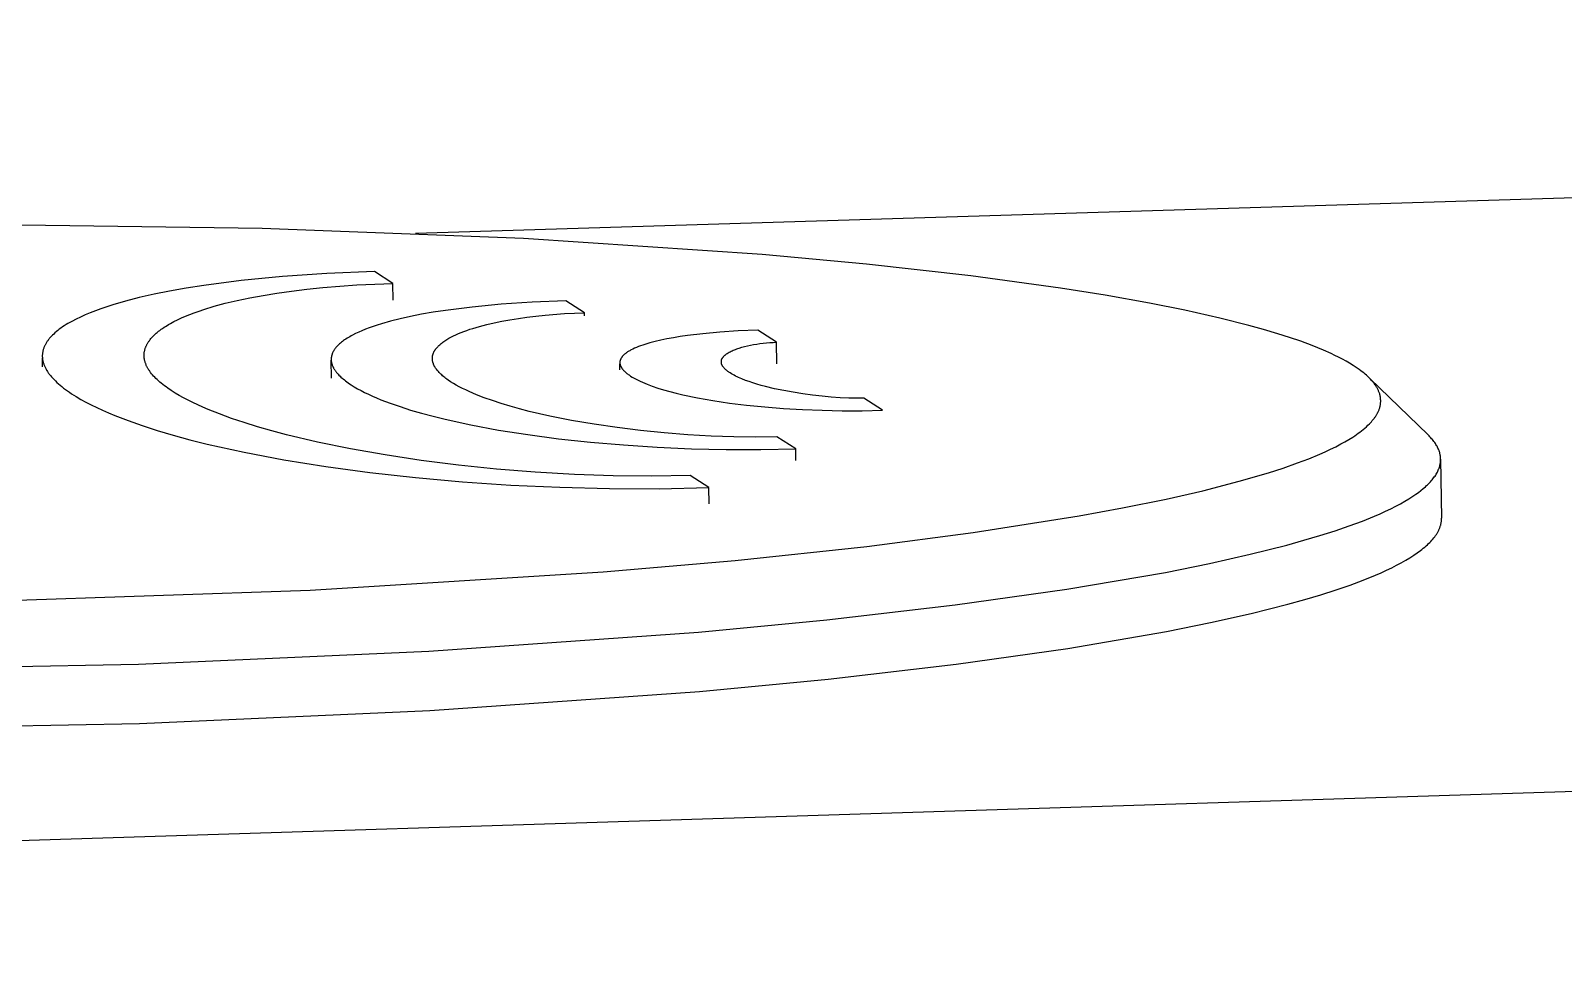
# Model space of a CAD drawing. Header units: millimetres. Extents: x 430 to 4403, y -1522 to 1254.
# Drawn here: x 1114.11 to 1128.65, y -206.07 to -197.34 of the extents above; entities that cross this region are included whole.
import ezdxf

# ---------------------------------------------------------------- set-up
doc = ezdxf.new("R2010")
doc.units = ezdxf.units.MM
doc.header["$MEASUREMENT"] = 0
doc.layers.add('Utwórz2D linie widoczne', color=7, linetype='Continuous', true_color=0x000000)

msp = doc.modelspace()

# ---------------------------------------------------------------- linework, layer by layer
at = {"layer": 'Utwórz2D linie widoczne'}
for p, q in [((1179.85, -197.337), (1117.762, -199.261)), ((1116.309, -199.213), (1113.634, -199.175)), ((1118.786, -199.308), (1116.309, -199.213)), ((1121.05, -199.459), (1118.786, -199.308)), ((1122.04, -199.55), (1121.05, -199.459)), ((1123.027, -199.661), (1122.04, -199.55)), ((1116.5, -199.667), (1116.11, -199.705)), ((1116.921, -199.638), (1116.5, -199.667)), ((1117.372, -199.619), (1116.921, -199.638)), ((1117.548, -199.733), (1117.372, -199.619)), ((1123.877, -199.777), (1123.027, -199.661)), ((1115.282, -199.836), (1115.142, -199.868)), ((1115.43, -199.806), (1115.282, -199.836)), ((1115.587, -199.778), (1115.43, -199.806)), ((1115.753, -199.752), (1115.587, -199.778)), ((1116.11, -199.705), (1115.753, -199.752)), ((1116.19, -199.87), (1116.316, -199.847)), ((1116.316, -199.847), (1116.448, -199.825)), ((1116.448, -199.825), (1116.587, -199.806)), ((1116.587, -199.806), (1116.732, -199.788)), ((1116.732, -199.788), (1116.884, -199.773)), ((1116.884, -199.773), (1117.204, -199.748)), ((1117.204, -199.748), (1117.548, -199.733)), ((1117.551, -199.893), (1117.548, -199.733)), ((1124.301, -199.844), (1123.877, -199.777)), ((1124.723, -199.92), (1124.301, -199.844)), ((1114.727, -199.992), (1114.677, -200.012)), ((1114.779, -199.973), (1114.727, -199.992)), ((1114.834, -199.955), (1114.779, -199.973)), ((1114.891, -199.937), (1114.834, -199.955)), ((1115.012, -199.901), (1114.891, -199.937)), ((1115.142, -199.868), (1115.012, -199.901)), ((1115.709, -199.995), (1115.755, -199.98)), ((1115.755, -199.98), (1115.853, -199.95)), ((1115.853, -199.95), (1115.958, -199.921)), ((1115.958, -199.921), (1116.071, -199.895)), ((1116.071, -199.895), (1116.19, -199.87)), ((1118.047, -199.989), (1117.93, -200.007)), ((1118.299, -199.957), (1118.047, -199.989)), ((1118.573, -199.93), (1118.299, -199.957)), ((1118.869, -199.91), (1118.573, -199.93)), ((1119.187, -199.897), (1118.869, -199.91)), ((1119.363, -200.011), (1119.187, -199.897)), ((1125.056, -199.986), (1124.723, -199.92)), ((1125.388, -200.061), (1125.056, -199.986)), ((1114.431, -200.135), (1114.415, -200.146)), ((1114.448, -200.124), (1114.431, -200.135)), ((1114.466, -200.114), (1114.448, -200.124)), ((1114.484, -200.103), (1114.466, -200.114)), ((1114.503, -200.093), (1114.484, -200.103)), ((1114.543, -200.072), (1114.503, -200.093)), ((1114.585, -200.052), (1114.543, -200.072)), ((1114.63, -200.031), (1114.585, -200.052)), ((1114.677, -200.012), (1114.63, -200.031)), ((1115.391, -200.14), (1115.406, -200.131)), ((1115.406, -200.131), (1115.421, -200.122)), ((1115.421, -200.122), (1115.437, -200.113)), ((1115.437, -200.113), (1115.47, -200.095)), ((1115.47, -200.095), (1115.505, -200.078)), ((1115.505, -200.078), (1115.542, -200.06)), ((1115.542, -200.06), (1115.581, -200.043)), ((1115.581, -200.043), (1115.621, -200.027)), ((1115.621, -200.027), (1115.664, -200.011)), ((1115.664, -200.011), (1115.709, -199.995)), ((1117.399, -200.129), (1117.36, -200.142)), ((1117.439, -200.116), (1117.399, -200.129)), ((1117.524, -200.092), (1117.439, -200.116)), ((1117.616, -200.069), (1117.524, -200.092)), ((1117.715, -200.047), (1117.616, -200.069)), ((1117.82, -200.026), (1117.715, -200.047)), ((1117.93, -200.007), (1117.82, -200.026)), ((1118.37, -200.14), (1118.437, -200.123)), ((1118.437, -200.123), (1118.507, -200.107)), ((1118.507, -200.107), (1118.58, -200.092)), ((1118.58, -200.092), (1118.657, -200.078)), ((1118.657, -200.078), (1118.737, -200.065)), ((1118.737, -200.065), (1118.819, -200.053)), ((1118.819, -200.053), (1118.904, -200.043)), ((1118.904, -200.043), (1118.992, -200.034)), ((1118.992, -200.034), (1119.174, -200.019)), ((1119.174, -200.019), (1119.363, -200.011)), ((1119.364, -200.041), (1119.363, -200.011)), ((1125.665, -200.131), (1125.388, -200.061)), ((1125.803, -200.169), (1125.665, -200.131)), ((1114.27, -200.282), (1114.266, -200.288)), ((1114.274, -200.276), (1114.27, -200.282)), ((1114.279, -200.27), (1114.274, -200.276)), ((1114.283, -200.264), (1114.279, -200.27)), ((1114.288, -200.258), (1114.283, -200.264)), ((1114.292, -200.253), (1114.288, -200.258)), ((1114.297, -200.247), (1114.292, -200.253)), ((1114.302, -200.241), (1114.297, -200.247)), ((1114.308, -200.235), (1114.302, -200.241)), ((1114.319, -200.224), (1114.308, -200.235)), ((1114.331, -200.213), (1114.319, -200.224)), ((1114.343, -200.201), (1114.331, -200.213)), ((1114.356, -200.19), (1114.343, -200.201)), ((1114.37, -200.179), (1114.356, -200.19)), ((1114.384, -200.168), (1114.37, -200.179)), ((1114.399, -200.157), (1114.384, -200.168)), ((1114.415, -200.146), (1114.399, -200.157)), ((1115.23, -200.286), (1115.234, -200.281)), ((1115.234, -200.281), (1115.238, -200.276)), ((1115.238, -200.276), (1115.241, -200.271)), ((1115.241, -200.271), (1115.245, -200.265)), ((1115.245, -200.265), (1115.253, -200.255)), ((1115.253, -200.255), (1115.262, -200.246)), ((1115.262, -200.246), (1115.271, -200.236)), ((1115.271, -200.236), (1115.281, -200.226)), ((1115.281, -200.226), (1115.291, -200.216)), ((1115.291, -200.216), (1115.302, -200.206)), ((1115.302, -200.206), (1115.313, -200.197)), ((1115.313, -200.197), (1115.325, -200.187)), ((1115.325, -200.187), (1115.337, -200.178)), ((1115.337, -200.178), (1115.35, -200.168)), ((1115.35, -200.168), (1115.363, -200.159)), ((1115.363, -200.159), (1115.377, -200.149)), ((1115.377, -200.149), (1115.391, -200.14)), ((1117.069, -200.283), (1117.059, -200.291)), ((1117.08, -200.275), (1117.069, -200.283)), ((1117.09, -200.268), (1117.08, -200.275)), ((1117.101, -200.26), (1117.09, -200.268)), ((1117.113, -200.253), (1117.101, -200.26)), ((1117.125, -200.245), (1117.113, -200.253)), ((1117.138, -200.238), (1117.125, -200.245)), ((1117.151, -200.231), (1117.138, -200.238)), ((1117.164, -200.224), (1117.151, -200.231)), ((1117.193, -200.209), (1117.164, -200.224)), ((1117.223, -200.195), (1117.193, -200.209)), ((1117.254, -200.182), (1117.223, -200.195)), ((1117.288, -200.168), (1117.254, -200.182)), ((1117.323, -200.155), (1117.288, -200.168)), ((1117.36, -200.142), (1117.323, -200.155)), ((1118.022, -200.289), (1118.03, -200.283)), ((1118.03, -200.283), (1118.039, -200.277)), ((1118.039, -200.277), (1118.048, -200.271)), ((1118.048, -200.271), (1118.058, -200.265)), ((1118.058, -200.265), (1118.067, -200.259)), ((1118.067, -200.259), (1118.077, -200.253)), ((1118.077, -200.253), (1118.098, -200.242)), ((1118.098, -200.242), (1118.121, -200.231)), ((1118.121, -200.231), (1118.144, -200.22)), ((1118.144, -200.22), (1118.169, -200.209)), ((1118.169, -200.209), (1118.194, -200.198)), ((1118.194, -200.198), (1118.221, -200.188)), ((1118.221, -200.188), (1118.249, -200.178)), ((1118.249, -200.178), (1118.278, -200.168)), ((1118.278, -200.168), (1118.307, -200.159)), ((1118.307, -200.159), (1118.37, -200.14)), ((1120.034, -200.284), (1119.984, -200.297)), ((1120.088, -200.271), (1120.034, -200.284)), ((1120.146, -200.259), (1120.088, -200.271)), ((1120.207, -200.248), (1120.146, -200.259)), ((1120.272, -200.237), (1120.207, -200.248)), ((1120.341, -200.227), (1120.272, -200.237)), ((1120.488, -200.21), (1120.341, -200.227)), ((1120.648, -200.195), (1120.488, -200.21)), ((1120.822, -200.184), (1120.648, -200.195)), ((1121.007, -200.177), (1120.822, -200.184)), ((1121.185, -200.291), (1121.007, -200.177)), ((1125.939, -200.21), (1125.803, -200.169)), ((1126.049, -200.245), (1125.939, -200.21)), ((1126.157, -200.282), (1126.049, -200.245)), ((1126.265, -200.323), (1126.157, -200.282)), ((1114.224, -200.408), (1114.223, -200.414)), ((1114.223, -200.414), (1114.223, -200.421)), ((1114.223, -200.421), (1114.223, -200.427)), ((1114.223, -200.427), (1114.224, -200.433)), ((1114.225, -200.396), (1114.224, -200.402)), ((1114.224, -200.402), (1114.224, -200.408)), ((1114.226, -200.39), (1114.225, -200.396)), ((1114.227, -200.384), (1114.226, -200.39)), ((1114.228, -200.378), (1114.227, -200.384)), ((1114.229, -200.371), (1114.228, -200.378)), ((1114.231, -200.365), (1114.229, -200.371)), ((1114.232, -200.359), (1114.231, -200.365)), ((1114.234, -200.353), (1114.232, -200.359)), ((1114.236, -200.347), (1114.234, -200.353)), ((1114.238, -200.341), (1114.236, -200.347)), ((1114.241, -200.335), (1114.238, -200.341)), ((1114.243, -200.329), (1114.241, -200.335)), ((1114.246, -200.323), (1114.243, -200.329)), ((1114.249, -200.317), (1114.246, -200.323)), ((1114.252, -200.311), (1114.249, -200.317)), ((1114.255, -200.305), (1114.252, -200.311)), ((1114.259, -200.299), (1114.255, -200.305)), ((1114.262, -200.293), (1114.259, -200.299)), ((1114.266, -200.288), (1114.262, -200.293)), ((1115.188, -200.406), (1115.189, -200.401)), ((1115.188, -200.411), (1115.188, -200.406)), ((1115.188, -200.417), (1115.188, -200.411)), ((1115.188, -200.422), (1115.188, -200.417)), ((1115.189, -200.428), (1115.188, -200.422)), ((1115.189, -200.395), (1115.19, -200.39)), ((1115.189, -200.401), (1115.189, -200.395)), ((1115.189, -200.433), (1115.189, -200.428)), ((1115.19, -200.385), (1115.191, -200.379)), ((1115.19, -200.39), (1115.19, -200.385)), ((1115.191, -200.379), (1115.192, -200.374)), ((1115.192, -200.374), (1115.194, -200.369)), ((1115.194, -200.369), (1115.195, -200.363)), ((1115.195, -200.363), (1115.196, -200.358)), ((1115.196, -200.358), (1115.198, -200.353)), ((1115.198, -200.353), (1115.199, -200.348)), ((1115.199, -200.348), (1115.201, -200.342)), ((1115.201, -200.342), (1115.203, -200.337)), ((1115.203, -200.337), (1115.205, -200.332)), ((1115.205, -200.332), (1115.208, -200.327)), ((1115.208, -200.327), (1115.21, -200.322)), ((1115.21, -200.322), (1115.213, -200.316)), ((1115.213, -200.316), (1115.215, -200.311)), ((1115.215, -200.311), (1115.218, -200.306)), ((1115.218, -200.306), (1115.221, -200.301)), ((1115.221, -200.301), (1115.224, -200.296)), ((1115.224, -200.296), (1115.227, -200.291)), ((1115.227, -200.291), (1115.23, -200.286)), ((1116.965, -200.428), (1116.964, -200.432)), ((1116.966, -200.419), (1116.965, -200.424)), ((1116.965, -200.424), (1116.965, -200.428)), ((1116.967, -200.415), (1116.966, -200.419)), ((1116.968, -200.411), (1116.967, -200.415)), ((1116.97, -200.407), (1116.968, -200.411)), ((1116.971, -200.403), (1116.97, -200.407)), ((1116.973, -200.398), (1116.971, -200.403)), ((1116.974, -200.394), (1116.973, -200.398)), ((1116.976, -200.39), (1116.974, -200.394)), ((1116.978, -200.386), (1116.976, -200.39)), ((1116.98, -200.382), (1116.978, -200.386)), ((1116.982, -200.378), (1116.98, -200.382)), ((1116.984, -200.374), (1116.982, -200.378)), ((1116.987, -200.37), (1116.984, -200.374)), ((1116.989, -200.366), (1116.987, -200.37)), ((1116.992, -200.362), (1116.989, -200.366)), ((1116.995, -200.358), (1116.992, -200.362)), ((1116.998, -200.354), (1116.995, -200.358)), ((1117.001, -200.35), (1116.998, -200.354)), ((1117.004, -200.346), (1117.001, -200.35)), ((1117.007, -200.342), (1117.004, -200.346)), ((1117.01, -200.338), (1117.007, -200.342)), ((1117.014, -200.334), (1117.01, -200.338)), ((1117.017, -200.33), (1117.014, -200.334)), ((1117.025, -200.322), (1117.017, -200.33)), ((1117.033, -200.314), (1117.025, -200.322)), ((1117.041, -200.306), (1117.033, -200.314)), ((1117.05, -200.298), (1117.041, -200.306)), ((1117.059, -200.291), (1117.05, -200.298)), ((1117.922, -200.431), (1117.923, -200.428)), ((1117.923, -200.424), (1117.924, -200.421)), ((1117.923, -200.428), (1117.923, -200.424)), ((1117.924, -200.417), (1117.925, -200.414)), ((1117.924, -200.421), (1117.924, -200.417)), ((1117.925, -200.414), (1117.926, -200.41)), ((1117.926, -200.41), (1117.927, -200.407)), ((1117.927, -200.407), (1117.928, -200.403)), ((1117.928, -200.403), (1117.929, -200.4)), ((1117.929, -200.4), (1117.93, -200.397)), ((1117.93, -200.397), (1117.932, -200.393)), ((1117.932, -200.393), (1117.933, -200.39)), ((1117.933, -200.39), (1117.935, -200.386)), ((1117.935, -200.386), (1117.936, -200.383)), ((1117.936, -200.383), (1117.938, -200.379)), ((1117.938, -200.379), (1117.94, -200.376)), ((1117.94, -200.376), (1117.942, -200.373)), ((1117.942, -200.373), (1117.944, -200.369)), ((1117.944, -200.369), (1117.946, -200.366)), ((1117.946, -200.366), (1117.948, -200.363)), ((1117.948, -200.363), (1117.95, -200.359)), ((1117.95, -200.359), (1117.953, -200.356)), ((1117.953, -200.356), (1117.955, -200.353)), ((1117.955, -200.353), (1117.958, -200.349)), ((1117.958, -200.349), (1117.96, -200.346)), ((1117.96, -200.346), (1117.966, -200.34)), ((1117.966, -200.34), (1117.972, -200.333)), ((1117.972, -200.333), (1117.978, -200.327)), ((1117.978, -200.327), (1117.984, -200.32)), ((1117.984, -200.32), (1117.991, -200.314)), ((1117.991, -200.314), (1117.998, -200.308)), ((1117.998, -200.308), (1118.006, -200.301)), ((1118.006, -200.301), (1118.014, -200.295)), ((1118.014, -200.295), (1118.022, -200.289)), ((1119.72, -200.43), (1119.718, -200.432)), ((1119.722, -200.428), (1119.72, -200.43)), ((1119.723, -200.426), (1119.722, -200.428)), ((1119.725, -200.423), (1119.723, -200.426)), ((1119.727, -200.421), (1119.725, -200.423)), ((1119.729, -200.419), (1119.727, -200.421)), ((1119.731, -200.417), (1119.729, -200.419)), ((1119.735, -200.413), (1119.731, -200.417)), ((1119.74, -200.408), (1119.735, -200.413)), ((1119.745, -200.404), (1119.74, -200.408)), ((1119.75, -200.4), (1119.745, -200.404)), ((1119.755, -200.396), (1119.75, -200.4)), ((1119.761, -200.391), (1119.755, -200.396)), ((1119.766, -200.387), (1119.761, -200.391)), ((1119.773, -200.383), (1119.766, -200.387)), ((1119.779, -200.379), (1119.773, -200.383)), ((1119.786, -200.375), (1119.779, -200.379)), ((1119.793, -200.371), (1119.786, -200.375)), ((1119.8, -200.367), (1119.793, -200.371)), ((1119.807, -200.363), (1119.8, -200.367)), ((1119.823, -200.355), (1119.807, -200.363)), ((1119.84, -200.347), (1119.823, -200.355)), ((1119.857, -200.34), (1119.84, -200.347)), ((1119.876, -200.332), (1119.857, -200.34)), ((1119.896, -200.325), (1119.876, -200.332)), ((1119.916, -200.318), (1119.896, -200.325)), ((1119.938, -200.311), (1119.916, -200.318)), ((1119.984, -200.297), (1119.938, -200.311)), ((1120.679, -200.431), (1120.681, -200.428)), ((1120.681, -200.428), (1120.684, -200.426)), ((1120.684, -200.426), (1120.686, -200.423)), ((1120.686, -200.423), (1120.689, -200.42)), ((1120.689, -200.42), (1120.692, -200.417)), ((1120.692, -200.417), (1120.695, -200.414)), ((1120.695, -200.414), (1120.698, -200.412)), ((1120.698, -200.412), (1120.701, -200.409)), ((1120.701, -200.409), (1120.705, -200.406)), ((1120.705, -200.406), (1120.708, -200.404)), ((1120.708, -200.404), (1120.712, -200.401)), ((1120.712, -200.401), (1120.716, -200.398)), ((1120.716, -200.398), (1120.72, -200.396)), ((1120.72, -200.396), (1120.724, -200.393)), ((1120.724, -200.393), (1120.728, -200.391)), ((1120.728, -200.391), (1120.736, -200.386)), ((1120.736, -200.386), (1120.745, -200.381)), ((1120.745, -200.381), (1120.755, -200.376)), ((1120.755, -200.376), (1120.765, -200.371)), ((1120.765, -200.371), (1120.775, -200.367)), ((1120.775, -200.367), (1120.786, -200.362)), ((1120.786, -200.362), (1120.797, -200.358)), ((1120.797, -200.358), (1120.808, -200.354)), ((1120.808, -200.354), (1120.82, -200.35)), ((1120.82, -200.35), (1120.832, -200.346)), ((1120.832, -200.346), (1120.857, -200.338)), ((1120.857, -200.338), (1120.883, -200.331)), ((1120.883, -200.331), (1120.91, -200.324)), ((1120.91, -200.324), (1120.939, -200.318)), ((1120.939, -200.318), (1120.968, -200.313)), ((1120.968, -200.313), (1120.998, -200.308)), ((1120.998, -200.308), (1121.028, -200.304)), ((1121.028, -200.304), (1121.059, -200.3)), ((1121.059, -200.3), (1121.09, -200.297)), ((1121.09, -200.297), (1121.122, -200.294)), ((1121.122, -200.294), (1121.154, -200.292)), ((1121.154, -200.292), (1121.185, -200.291)), ((1121.189, -200.496), (1121.185, -200.291)), ((1126.371, -200.366), (1126.265, -200.323)), ((1126.444, -200.398), (1126.371, -200.366)), ((1126.48, -200.415), (1126.444, -200.398)), ((1126.515, -200.433), (1126.48, -200.415)), ((1114.224, -200.433), (1114.224, -200.439)), ((1114.225, -200.523), (1114.224, -200.439)), ((1114.224, -200.439), (1114.225, -200.446)), ((1114.225, -200.446), (1114.225, -200.452)), ((1114.225, -200.452), (1114.226, -200.458)), ((1114.226, -200.458), (1114.228, -200.464)), ((1114.228, -200.464), (1114.229, -200.471)), ((1114.229, -200.471), (1114.23, -200.477)), ((1114.23, -200.477), (1114.232, -200.483)), ((1114.232, -200.483), (1114.234, -200.49)), ((1114.234, -200.49), (1114.236, -200.496)), ((1114.236, -200.496), (1114.238, -200.502)), ((1114.238, -200.502), (1114.241, -200.509)), ((1114.241, -200.509), (1114.243, -200.515)), ((1114.243, -200.515), (1114.246, -200.522)), ((1114.246, -200.522), (1114.249, -200.528)), ((1114.249, -200.528), (1114.252, -200.534)), ((1114.252, -200.534), (1114.255, -200.541)), ((1114.255, -200.541), (1114.259, -200.547)), ((1114.259, -200.547), (1114.263, -200.554)), ((1114.263, -200.554), (1114.267, -200.56)), ((1114.267, -200.56), (1114.271, -200.567)), ((1114.271, -200.567), (1114.275, -200.573)), ((1114.275, -200.573), (1114.279, -200.58)), ((1115.189, -200.439), (1115.189, -200.433)), ((1115.19, -200.444), (1115.189, -200.439)), ((1115.191, -200.449), (1115.19, -200.444)), ((1115.192, -200.455), (1115.191, -200.449)), ((1115.193, -200.46), (1115.192, -200.455)), ((1115.194, -200.466), (1115.193, -200.46)), ((1115.196, -200.471), (1115.194, -200.466)), ((1115.197, -200.477), (1115.196, -200.471)), ((1115.199, -200.482), (1115.197, -200.477)), ((1115.201, -200.488), (1115.199, -200.482)), ((1115.203, -200.493), (1115.201, -200.488)), ((1115.205, -200.499), (1115.203, -200.493)), ((1115.207, -200.504), (1115.205, -200.499)), ((1115.209, -200.51), (1115.207, -200.504)), ((1115.212, -200.516), (1115.209, -200.51)), ((1115.215, -200.521), (1115.212, -200.516)), ((1115.218, -200.527), (1115.215, -200.521)), ((1115.221, -200.532), (1115.218, -200.527)), ((1115.224, -200.538), (1115.221, -200.532)), ((1115.227, -200.543), (1115.224, -200.538)), ((1115.23, -200.549), (1115.227, -200.543)), ((1115.234, -200.555), (1115.23, -200.549)), ((1115.238, -200.56), (1115.234, -200.555)), ((1115.242, -200.566), (1115.238, -200.56)), ((1115.25, -200.577), (1115.242, -200.566)), ((1116.963, -200.445), (1116.962, -200.449)), ((1116.962, -200.449), (1116.962, -200.453)), ((1116.962, -200.453), (1116.962, -200.457)), ((1116.962, -200.457), (1116.963, -200.462)), ((1116.965, -200.632), (1116.962, -200.462)), ((1116.964, -200.432), (1116.963, -200.436)), ((1116.963, -200.436), (1116.963, -200.44)), ((1116.963, -200.44), (1116.963, -200.445)), ((1116.963, -200.462), (1116.963, -200.466)), ((1116.963, -200.466), (1116.963, -200.47)), ((1116.963, -200.47), (1116.964, -200.475)), ((1116.964, -200.475), (1116.965, -200.479)), ((1116.965, -200.479), (1116.965, -200.483)), ((1116.965, -200.483), (1116.966, -200.488)), ((1116.966, -200.488), (1116.967, -200.492)), ((1116.967, -200.492), (1116.969, -200.496)), ((1116.969, -200.496), (1116.97, -200.501)), ((1116.97, -200.501), (1116.972, -200.505)), ((1116.972, -200.505), (1116.973, -200.509)), ((1116.973, -200.509), (1116.975, -200.514)), ((1116.975, -200.514), (1116.977, -200.518)), ((1116.977, -200.518), (1116.979, -200.523)), ((1116.979, -200.523), (1116.981, -200.527)), ((1116.981, -200.527), (1116.983, -200.531)), ((1116.983, -200.531), (1116.985, -200.536)), ((1116.985, -200.536), (1116.988, -200.54)), ((1116.988, -200.54), (1116.99, -200.545)), ((1116.99, -200.545), (1116.993, -200.549)), ((1116.993, -200.549), (1116.996, -200.553)), ((1116.996, -200.553), (1116.999, -200.558)), ((1116.999, -200.558), (1117.002, -200.562)), ((1117.002, -200.562), (1117.006, -200.567)), ((1117.006, -200.567), (1117.009, -200.571)), ((1117.009, -200.571), (1117.012, -200.576)), ((1117.922, -200.435), (1117.922, -200.431)), ((1117.922, -200.439), (1117.922, -200.435)), ((1117.922, -200.442), (1117.922, -200.439)), ((1117.922, -200.446), (1117.922, -200.442)), ((1117.922, -200.449), (1117.922, -200.446)), ((1117.922, -200.453), (1117.922, -200.449)), ((1117.922, -200.457), (1117.922, -200.453)), ((1117.923, -200.46), (1117.922, -200.457)), ((1117.923, -200.464), (1117.923, -200.46)), ((1117.924, -200.467), (1117.923, -200.464)), ((1117.924, -200.471), (1117.924, -200.467)), ((1117.925, -200.475), (1117.924, -200.471)), ((1117.926, -200.478), (1117.925, -200.475)), ((1117.927, -200.482), (1117.926, -200.478)), ((1117.928, -200.486), (1117.927, -200.482)), ((1117.929, -200.49), (1117.928, -200.486)), ((1117.931, -200.493), (1117.929, -200.49)), ((1117.932, -200.497), (1117.931, -200.493)), ((1117.933, -200.501), (1117.932, -200.497)), ((1117.935, -200.504), (1117.933, -200.501)), ((1117.937, -200.508), (1117.935, -200.504)), ((1117.939, -200.512), (1117.937, -200.508)), ((1117.94, -200.516), (1117.939, -200.512)), ((1117.943, -200.52), (1117.94, -200.516)), ((1117.945, -200.523), (1117.943, -200.52)), ((1117.947, -200.527), (1117.945, -200.523)), ((1117.949, -200.531), (1117.947, -200.527)), ((1117.952, -200.535), (1117.949, -200.531)), ((1117.954, -200.539), (1117.952, -200.535)), ((1117.957, -200.542), (1117.954, -200.539)), ((1117.96, -200.546), (1117.957, -200.542)), ((1117.966, -200.554), (1117.96, -200.546)), ((1117.972, -200.562), (1117.966, -200.554)), ((1117.979, -200.569), (1117.972, -200.562)), ((1117.986, -200.577), (1117.979, -200.569)), ((1119.701, -200.477), (1119.7, -200.48)), ((1119.7, -200.48), (1119.7, -200.482)), ((1119.7, -200.482), (1119.7, -200.484)), ((1119.7, -200.484), (1119.7, -200.487)), ((1119.7, -200.487), (1119.701, -200.489)), ((1119.701, -200.551), (1119.7, -200.494)), ((1119.702, -200.468), (1119.701, -200.47)), ((1119.701, -200.47), (1119.701, -200.473)), ((1119.701, -200.473), (1119.701, -200.475)), ((1119.701, -200.475), (1119.701, -200.477)), ((1119.701, -200.489), (1119.701, -200.491)), ((1119.701, -200.491), (1119.701, -200.494)), ((1119.701, -200.494), (1119.701, -200.496)), ((1119.701, -200.496), (1119.702, -200.499)), ((1119.703, -200.464), (1119.702, -200.466)), ((1119.702, -200.466), (1119.702, -200.468)), ((1119.702, -200.499), (1119.702, -200.501)), ((1119.702, -200.501), (1119.703, -200.503)), ((1119.704, -200.461), (1119.703, -200.464)), ((1119.703, -200.503), (1119.704, -200.506)), ((1119.705, -200.457), (1119.704, -200.459)), ((1119.704, -200.459), (1119.704, -200.461)), ((1119.704, -200.506), (1119.704, -200.508)), ((1119.704, -200.508), (1119.705, -200.51)), ((1119.706, -200.454), (1119.705, -200.457)), ((1119.705, -200.51), (1119.706, -200.513)), ((1119.707, -200.452), (1119.706, -200.454)), ((1119.706, -200.513), (1119.707, -200.515)), ((1119.708, -200.45), (1119.707, -200.452)), ((1119.707, -200.515), (1119.708, -200.518)), ((1119.709, -200.448), (1119.708, -200.45)), ((1119.708, -200.518), (1119.709, -200.52)), ((1119.71, -200.445), (1119.709, -200.448)), ((1119.709, -200.52), (1119.71, -200.522)), ((1119.711, -200.443), (1119.71, -200.445)), ((1119.71, -200.522), (1119.711, -200.525)), ((1119.712, -200.441), (1119.711, -200.443)), ((1119.711, -200.525), (1119.713, -200.527)), ((1119.714, -200.439), (1119.712, -200.441)), ((1119.713, -200.527), (1119.714, -200.53)), ((1119.715, -200.437), (1119.714, -200.439)), ((1119.714, -200.53), (1119.715, -200.532)), ((1119.717, -200.434), (1119.715, -200.437)), ((1119.715, -200.532), (1119.717, -200.534)), ((1119.718, -200.432), (1119.717, -200.434)), ((1119.717, -200.534), (1119.719, -200.537)), ((1119.719, -200.537), (1119.72, -200.539)), ((1119.72, -200.539), (1119.722, -200.542)), ((1119.722, -200.542), (1119.724, -200.544)), ((1119.724, -200.544), (1119.726, -200.547)), ((1119.726, -200.547), (1119.728, -200.549)), ((1119.728, -200.549), (1119.73, -200.552)), ((1119.73, -200.552), (1119.734, -200.557)), ((1119.734, -200.557), (1119.739, -200.561)), ((1119.739, -200.561), (1119.744, -200.566)), ((1119.744, -200.566), (1119.749, -200.571)), ((1119.749, -200.571), (1119.755, -200.576)), ((1120.662, -200.468), (1120.663, -200.466)), ((1120.662, -200.469), (1120.662, -200.468)), ((1120.662, -200.471), (1120.662, -200.469)), ((1120.662, -200.472), (1120.662, -200.471)), ((1120.662, -200.474), (1120.662, -200.472)), ((1120.662, -200.476), (1120.662, -200.474)), ((1120.662, -200.477), (1120.662, -200.476)), ((1120.662, -200.479), (1120.662, -200.477)), ((1120.662, -200.481), (1120.662, -200.479)), ((1120.662, -200.482), (1120.662, -200.481)), ((1120.662, -200.484), (1120.662, -200.482)), ((1120.662, -200.485), (1120.662, -200.484)), ((1120.662, -200.487), (1120.662, -200.485)), ((1120.663, -200.489), (1120.662, -200.487)), ((1120.663, -200.463), (1120.664, -200.461)), ((1120.663, -200.465), (1120.663, -200.463)), ((1120.663, -200.466), (1120.663, -200.465)), ((1120.663, -200.49), (1120.663, -200.489)), ((1120.663, -200.492), (1120.663, -200.49)), ((1120.664, -200.494), (1120.663, -200.492)), ((1120.664, -200.458), (1120.665, -200.457)), ((1120.664, -200.46), (1120.664, -200.458)), ((1120.664, -200.461), (1120.664, -200.46)), ((1120.664, -200.495), (1120.664, -200.494)), ((1120.665, -200.497), (1120.664, -200.495)), ((1120.665, -200.455), (1120.666, -200.454)), ((1120.665, -200.457), (1120.665, -200.455)), ((1120.665, -200.499), (1120.665, -200.497)), ((1120.666, -200.5), (1120.665, -200.499)), ((1120.666, -200.454), (1120.667, -200.452)), ((1120.667, -200.502), (1120.666, -200.5)), ((1120.667, -200.451), (1120.668, -200.449)), ((1120.667, -200.452), (1120.667, -200.451)), ((1120.667, -200.504), (1120.667, -200.502)), ((1120.668, -200.505), (1120.667, -200.504)), ((1120.668, -200.449), (1120.669, -200.448)), ((1120.669, -200.507), (1120.668, -200.505)), ((1120.669, -200.446), (1120.67, -200.445)), ((1120.669, -200.448), (1120.669, -200.446)), ((1120.67, -200.509), (1120.669, -200.507)), ((1120.67, -200.445), (1120.671, -200.443)), ((1120.671, -200.511), (1120.67, -200.509)), ((1120.671, -200.443), (1120.672, -200.442)), ((1120.671, -200.512), (1120.671, -200.511)), ((1120.672, -200.514), (1120.671, -200.512)), ((1120.672, -200.442), (1120.673, -200.44)), ((1120.673, -200.516), (1120.672, -200.514)), ((1120.673, -200.44), (1120.674, -200.439)), ((1120.675, -200.517), (1120.673, -200.516)), ((1120.674, -200.439), (1120.675, -200.437)), ((1120.675, -200.437), (1120.676, -200.436)), ((1120.676, -200.519), (1120.675, -200.517)), ((1120.676, -200.436), (1120.677, -200.434)), ((1120.677, -200.521), (1120.676, -200.519)), ((1120.677, -200.434), (1120.679, -200.431)), ((1120.679, -200.524), (1120.677, -200.521)), ((1120.682, -200.528), (1120.679, -200.524)), ((1120.685, -200.531), (1120.682, -200.528)), ((1120.688, -200.535), (1120.685, -200.531)), ((1120.691, -200.538), (1120.688, -200.535)), ((1120.694, -200.542), (1120.691, -200.538)), ((1120.698, -200.546), (1120.694, -200.542)), ((1120.702, -200.549), (1120.698, -200.546)), ((1120.706, -200.553), (1120.702, -200.549)), ((1120.71, -200.556), (1120.706, -200.553)), ((1120.714, -200.56), (1120.71, -200.556)), ((1120.719, -200.564), (1120.714, -200.56)), ((1120.724, -200.567), (1120.719, -200.564)), ((1120.729, -200.571), (1120.724, -200.567)), ((1120.734, -200.575), (1120.729, -200.571)), ((1120.745, -200.582), (1120.734, -200.575)), ((1126.551, -200.451), (1126.515, -200.433)), ((1126.586, -200.47), (1126.551, -200.451)), ((1126.62, -200.49), (1126.586, -200.47)), ((1126.654, -200.511), (1126.62, -200.49)), ((1126.683, -200.53), (1126.654, -200.511)), ((1126.712, -200.55), (1126.683, -200.53)), ((1126.726, -200.561), (1126.712, -200.55)), ((1126.74, -200.571), (1126.726, -200.561)), ((1126.754, -200.582), (1126.74, -200.571)), ((1114.279, -200.58), (1114.284, -200.586)), ((1114.284, -200.586), (1114.289, -200.593)), ((1114.289, -200.593), (1114.299, -200.606)), ((1114.299, -200.606), (1114.31, -200.619)), ((1114.31, -200.619), (1114.322, -200.632)), ((1114.322, -200.632), (1114.334, -200.645)), ((1114.334, -200.645), (1114.347, -200.658)), ((1114.347, -200.658), (1114.361, -200.672)), ((1114.361, -200.672), (1114.376, -200.685)), ((1114.376, -200.685), (1114.392, -200.698)), ((1114.392, -200.698), (1114.408, -200.711)), ((1114.408, -200.711), (1114.425, -200.725)), ((1115.259, -200.589), (1115.25, -200.577)), ((1115.268, -200.6), (1115.259, -200.589)), ((1115.278, -200.611), (1115.268, -200.6)), ((1115.289, -200.623), (1115.278, -200.611)), ((1115.3, -200.634), (1115.289, -200.623)), ((1115.312, -200.645), (1115.3, -200.634)), ((1115.324, -200.657), (1115.312, -200.645)), ((1115.337, -200.668), (1115.324, -200.657)), ((1115.351, -200.68), (1115.337, -200.668)), ((1115.365, -200.691), (1115.351, -200.68)), ((1115.38, -200.703), (1115.365, -200.691)), ((1115.396, -200.714), (1115.38, -200.703)), ((1115.412, -200.726), (1115.396, -200.714)), ((1117.012, -200.576), (1117.02, -200.585)), ((1117.02, -200.585), (1117.028, -200.594)), ((1117.028, -200.594), (1117.036, -200.603)), ((1117.036, -200.603), (1117.046, -200.612)), ((1117.046, -200.612), (1117.055, -200.621)), ((1117.055, -200.621), (1117.065, -200.63)), ((1117.065, -200.63), (1117.076, -200.639)), ((1117.076, -200.639), (1117.087, -200.648)), ((1117.087, -200.648), (1117.099, -200.657)), ((1117.099, -200.657), (1117.111, -200.667)), ((1117.111, -200.667), (1117.124, -200.676)), ((1117.124, -200.676), (1117.137, -200.685)), ((1117.137, -200.685), (1117.151, -200.694)), ((1117.151, -200.694), (1117.181, -200.713)), ((1117.181, -200.713), (1117.212, -200.731)), ((1117.994, -200.585), (1117.986, -200.577)), ((1118.002, -200.593), (1117.994, -200.585)), ((1118.01, -200.601), (1118.002, -200.593)), ((1118.019, -200.609), (1118.01, -200.601)), ((1118.029, -200.617), (1118.019, -200.609)), ((1118.039, -200.625), (1118.029, -200.617)), ((1118.049, -200.633), (1118.039, -200.625)), ((1118.06, -200.641), (1118.049, -200.633)), ((1118.071, -200.649), (1118.06, -200.641)), ((1118.095, -200.665), (1118.071, -200.649)), ((1118.121, -200.681), (1118.095, -200.665)), ((1118.148, -200.697), (1118.121, -200.681)), ((1118.177, -200.713), (1118.148, -200.697)), ((1118.207, -200.728), (1118.177, -200.713)), ((1119.755, -200.576), (1119.76, -200.581)), ((1119.76, -200.581), (1119.767, -200.586)), ((1119.767, -200.586), (1119.773, -200.591)), ((1119.773, -200.591), (1119.78, -200.596)), ((1119.78, -200.596), (1119.787, -200.601)), ((1119.787, -200.601), (1119.794, -200.607)), ((1119.794, -200.607), (1119.802, -200.612)), ((1119.802, -200.612), (1119.818, -200.622)), ((1119.818, -200.622), (1119.835, -200.632)), ((1119.835, -200.632), (1119.854, -200.642)), ((1119.854, -200.642), (1119.873, -200.651)), ((1119.873, -200.651), (1119.893, -200.661)), ((1119.893, -200.661), (1119.914, -200.67)), ((1119.914, -200.67), (1119.936, -200.68)), ((1119.936, -200.68), (1119.959, -200.689)), ((1119.959, -200.689), (1120.007, -200.707)), ((1120.007, -200.707), (1120.059, -200.725)), ((1120.757, -200.59), (1120.745, -200.582)), ((1120.77, -200.597), (1120.757, -200.59)), ((1120.783, -200.604), (1120.77, -200.597)), ((1120.797, -200.611), (1120.783, -200.604)), ((1120.811, -200.618), (1120.797, -200.611)), ((1120.826, -200.625), (1120.811, -200.618)), ((1120.841, -200.632), (1120.826, -200.625)), ((1120.857, -200.639), (1120.841, -200.632)), ((1120.89, -200.652), (1120.857, -200.639)), ((1120.925, -200.664), (1120.89, -200.652)), ((1120.962, -200.677), (1120.925, -200.664)), ((1121, -200.688), (1120.962, -200.677)), ((1121.04, -200.7), (1121, -200.688)), ((1121.08, -200.71), (1121.04, -200.7)), ((1121.165, -200.731), (1121.08, -200.71)), ((1126.767, -200.593), (1126.754, -200.582)), ((1126.78, -200.604), (1126.767, -200.593)), ((1126.793, -200.616), (1126.78, -200.604)), ((1126.805, -200.628), (1126.793, -200.616)), ((1126.817, -200.64), (1126.805, -200.628)), ((1126.812, -200.635), (1127.364, -201.169)), ((1126.829, -200.653), (1126.817, -200.64)), ((1126.835, -200.659), (1126.829, -200.653)), ((1126.84, -200.666), (1126.835, -200.659)), ((1126.845, -200.672), (1126.84, -200.666)), ((1126.851, -200.679), (1126.845, -200.672)), ((1126.856, -200.686), (1126.851, -200.679)), ((1126.861, -200.693), (1126.856, -200.686)), ((1126.865, -200.699), (1126.861, -200.693)), ((1126.869, -200.705), (1126.865, -200.699)), ((1126.873, -200.71), (1126.869, -200.705)), ((1126.876, -200.716), (1126.873, -200.71)), ((1126.88, -200.723), (1126.876, -200.716)), ((1114.425, -200.725), (1114.443, -200.738)), ((1114.443, -200.738), (1114.462, -200.752)), ((1114.462, -200.752), (1114.481, -200.765)), ((1114.481, -200.765), (1114.501, -200.779)), ((1114.501, -200.779), (1114.544, -200.805)), ((1114.544, -200.805), (1114.589, -200.832)), ((1114.589, -200.832), (1114.636, -200.858)), ((1114.636, -200.858), (1114.686, -200.884)), ((1115.446, -200.749), (1115.412, -200.726)), ((1115.482, -200.772), (1115.446, -200.749)), ((1115.521, -200.795), (1115.482, -200.772)), ((1115.562, -200.818), (1115.521, -200.795)), ((1115.605, -200.84), (1115.562, -200.818)), ((1115.65, -200.862), (1115.605, -200.84)), ((1115.697, -200.885), (1115.65, -200.862)), ((1117.212, -200.731), (1117.245, -200.749)), ((1117.245, -200.749), (1117.279, -200.767)), ((1117.279, -200.767), (1117.316, -200.784)), ((1117.316, -200.784), (1117.354, -200.802)), ((1117.354, -200.802), (1117.393, -200.819)), ((1117.393, -200.819), (1117.434, -200.836)), ((1117.434, -200.836), (1117.522, -200.869)), ((1118.238, -200.743), (1118.207, -200.728)), ((1118.271, -200.759), (1118.238, -200.743)), ((1118.304, -200.773), (1118.271, -200.759)), ((1118.339, -200.788), (1118.304, -200.773)), ((1118.413, -200.817), (1118.339, -200.788)), ((1118.491, -200.844), (1118.413, -200.817)), ((1118.573, -200.871), (1118.491, -200.844)), ((1120.059, -200.725), (1120.114, -200.742)), ((1120.114, -200.742), (1120.173, -200.758)), ((1120.173, -200.758), (1120.234, -200.774)), ((1120.234, -200.774), (1120.298, -200.789)), ((1120.298, -200.789), (1120.435, -200.818)), ((1120.435, -200.818), (1120.582, -200.844)), ((1120.582, -200.844), (1120.738, -200.867)), ((1121.254, -200.749), (1121.165, -200.731)), ((1121.344, -200.765), (1121.254, -200.749)), ((1121.436, -200.78), (1121.344, -200.765)), ((1121.527, -200.792), (1121.436, -200.78)), ((1121.617, -200.802), (1121.527, -200.792)), ((1121.705, -200.811), (1121.617, -200.802)), ((1121.79, -200.817), (1121.705, -200.811)), ((1121.87, -200.82), (1121.79, -200.817)), ((1121.944, -200.822), (1121.87, -200.82)), ((1121.979, -200.822), (1121.944, -200.822)), ((1122.012, -200.821), (1121.979, -200.822)), ((1122.191, -200.936), (1122.012, -200.821)), ((1126.883, -200.729), (1126.88, -200.723)), ((1126.886, -200.735), (1126.883, -200.729)), ((1126.89, -200.741), (1126.886, -200.735)), ((1126.893, -200.747), (1126.89, -200.741)), ((1126.895, -200.754), (1126.893, -200.747)), ((1126.898, -200.76), (1126.895, -200.754)), ((1126.9, -200.767), (1126.898, -200.76)), ((1126.903, -200.773), (1126.9, -200.767)), ((1126.905, -200.78), (1126.903, -200.773)), ((1126.907, -200.787), (1126.905, -200.78)), ((1126.909, -200.794), (1126.907, -200.787)), ((1126.91, -200.799), (1126.909, -200.794)), ((1126.911, -200.804), (1126.91, -200.799)), ((1126.912, -200.809), (1126.911, -200.804)), ((1126.912, -200.814), (1126.912, -200.809)), ((1126.913, -200.82), (1126.912, -200.814)), ((1126.914, -200.825), (1126.913, -200.82)), ((1126.914, -200.83), (1126.914, -200.825)), ((1126.914, -200.836), (1126.914, -200.83)), ((1126.915, -200.841), (1126.914, -200.836)), ((1126.914, -200.862), (1126.915, -200.857)), ((1126.914, -200.867), (1126.914, -200.862)), ((1126.915, -200.846), (1126.915, -200.841)), ((1126.915, -200.852), (1126.915, -200.846)), ((1126.915, -200.857), (1126.915, -200.852)), ((1114.686, -200.884), (1114.739, -200.91)), ((1114.739, -200.91), (1114.794, -200.935)), ((1114.794, -200.935), (1114.851, -200.961)), ((1114.851, -200.961), (1114.91, -200.985)), ((1114.91, -200.985), (1115.036, -201.034)), ((1115.745, -200.906), (1115.697, -200.885)), ((1115.796, -200.928), (1115.745, -200.906)), ((1115.903, -200.97), (1115.796, -200.928)), ((1116.017, -201.012), (1115.903, -200.97)), ((1117.522, -200.869), (1117.615, -200.901)), ((1117.615, -200.901), (1117.714, -200.933)), ((1117.714, -200.933), (1117.819, -200.963)), ((1117.819, -200.963), (1117.929, -200.993)), ((1117.929, -200.993), (1118.044, -201.021)), ((1118.659, -200.897), (1118.573, -200.871)), ((1118.748, -200.922), (1118.659, -200.897)), ((1118.841, -200.946), (1118.748, -200.922)), ((1119.036, -200.991), (1118.841, -200.946)), ((1119.242, -201.031), (1119.036, -200.991)), ((1120.738, -200.867), (1120.902, -200.887)), ((1120.902, -200.887), (1121.073, -200.904)), ((1121.073, -200.904), (1121.25, -200.919)), ((1121.25, -200.919), (1121.432, -200.929)), ((1121.432, -200.929), (1121.618, -200.936)), ((1121.618, -200.936), (1121.807, -200.94)), ((1121.807, -200.94), (1121.999, -200.94)), ((1121.999, -200.94), (1122.191, -200.936)), ((1126.852, -201.013), (1126.86, -201.002)), ((1126.86, -201.002), (1126.864, -200.997)), ((1126.864, -200.997), (1126.868, -200.991)), ((1126.868, -200.991), (1126.871, -200.985)), ((1126.871, -200.985), (1126.875, -200.979)), ((1126.875, -200.979), (1126.878, -200.974)), ((1126.878, -200.974), (1126.882, -200.968)), ((1126.882, -200.968), (1126.885, -200.962)), ((1126.885, -200.962), (1126.888, -200.955)), ((1126.888, -200.955), (1126.891, -200.949)), ((1126.891, -200.949), (1126.894, -200.943)), ((1126.894, -200.943), (1126.896, -200.937)), ((1126.896, -200.937), (1126.899, -200.93)), ((1126.899, -200.93), (1126.901, -200.924)), ((1126.901, -200.924), (1126.903, -200.918)), ((1126.903, -200.918), (1126.905, -200.911)), ((1126.905, -200.911), (1126.907, -200.905)), ((1126.907, -200.905), (1126.909, -200.898)), ((1126.909, -200.898), (1126.91, -200.891)), ((1126.91, -200.891), (1126.912, -200.885)), ((1126.912, -200.885), (1126.913, -200.878)), ((1126.913, -200.873), (1126.914, -200.867)), ((1126.913, -200.878), (1126.913, -200.873)), ((1115.036, -201.034), (1115.17, -201.081)), ((1115.17, -201.081), (1115.313, -201.127)), ((1115.313, -201.127), (1115.463, -201.172)), ((1116.138, -201.052), (1116.017, -201.012)), ((1116.265, -201.092), (1116.138, -201.052)), ((1116.398, -201.13), (1116.265, -201.092)), ((1116.537, -201.167), (1116.398, -201.13)), ((1118.044, -201.021), (1118.288, -201.074)), ((1118.288, -201.074), (1118.55, -201.123)), ((1118.55, -201.123), (1118.828, -201.166)), ((1119.455, -201.068), (1119.242, -201.031)), ((1119.674, -201.1), (1119.455, -201.068)), ((1119.897, -201.127), (1119.674, -201.1)), ((1120.121, -201.149), (1119.897, -201.127)), ((1120.345, -201.167), (1120.121, -201.149)), ((1126.685, -201.165), (1126.702, -201.154)), ((1126.702, -201.154), (1126.718, -201.142)), ((1126.718, -201.142), (1126.734, -201.13)), ((1126.734, -201.13), (1126.749, -201.118)), ((1126.749, -201.118), (1126.764, -201.105)), ((1126.764, -201.105), (1126.779, -201.092)), ((1126.779, -201.092), (1126.794, -201.078)), ((1126.794, -201.078), (1126.808, -201.064)), ((1126.808, -201.064), (1126.817, -201.054)), ((1126.817, -201.054), (1126.826, -201.044)), ((1126.826, -201.044), (1126.835, -201.034)), ((1126.835, -201.034), (1126.844, -201.024)), ((1126.844, -201.024), (1126.852, -201.013)), ((1115.463, -201.172), (1115.621, -201.215)), ((1115.621, -201.215), (1115.787, -201.256)), ((1115.787, -201.256), (1116.138, -201.334)), ((1116.831, -201.237), (1116.537, -201.167)), ((1117.144, -201.301), (1116.831, -201.237)), ((1117.473, -201.359), (1117.144, -201.301)), ((1118.828, -201.166), (1119.119, -201.205)), ((1119.119, -201.205), (1119.421, -201.237)), ((1119.421, -201.237), (1119.733, -201.264)), ((1119.733, -201.264), (1120.053, -201.285)), ((1120.053, -201.285), (1120.378, -201.3)), ((1120.565, -201.18), (1120.345, -201.167)), ((1120.378, -201.3), (1120.707, -201.307)), ((1120.781, -201.187), (1120.565, -201.18)), ((1120.99, -201.189), (1120.781, -201.187)), ((1121.189, -201.186), (1120.99, -201.189)), ((1121.037, -201.308), (1121.367, -201.301)), ((1121.367, -201.301), (1121.189, -201.186)), ((1121.369, -201.411), (1121.367, -201.301)), ((1126.438, -201.305), (1126.488, -201.281)), ((1126.488, -201.281), (1126.538, -201.255)), ((1126.538, -201.255), (1126.575, -201.234)), ((1126.575, -201.234), (1126.613, -201.212)), ((1126.613, -201.212), (1126.649, -201.189)), ((1126.649, -201.189), (1126.668, -201.178)), ((1126.668, -201.178), (1126.685, -201.165)), ((1127.373, -201.178), (1127.364, -201.169)), ((1127.382, -201.187), (1127.373, -201.178)), ((1127.39, -201.196), (1127.382, -201.187)), ((1127.398, -201.205), (1127.39, -201.196)), ((1127.406, -201.214), (1127.398, -201.205)), ((1127.413, -201.223), (1127.406, -201.214)), ((1127.42, -201.232), (1127.413, -201.223)), ((1127.427, -201.241), (1127.42, -201.232)), ((1127.433, -201.25), (1127.427, -201.241)), ((1127.439, -201.259), (1127.433, -201.25)), ((1127.444, -201.268), (1127.439, -201.259)), ((1127.449, -201.277), (1127.444, -201.268)), ((1127.454, -201.286), (1127.449, -201.277)), ((1127.458, -201.295), (1127.454, -201.286)), ((1127.462, -201.304), (1127.458, -201.295)), ((1116.138, -201.334), (1116.514, -201.405)), ((1116.514, -201.405), (1116.911, -201.469)), ((1117.816, -201.411), (1117.473, -201.359)), ((1118.169, -201.456), (1117.816, -201.411)), ((1120.707, -201.307), (1121.037, -201.308)), ((1125.99, -201.483), (1126.127, -201.434)), ((1126.127, -201.434), (1126.232, -201.395)), ((1126.232, -201.395), (1126.336, -201.352)), ((1126.336, -201.352), (1126.387, -201.329)), ((1126.387, -201.329), (1126.438, -201.305)), ((1127.466, -201.313), (1127.462, -201.304)), ((1127.468, -201.318), (1127.466, -201.313)), ((1127.469, -201.322), (1127.468, -201.318)), ((1127.471, -201.327), (1127.469, -201.322)), ((1127.472, -201.331), (1127.471, -201.327)), ((1127.474, -201.336), (1127.472, -201.331)), ((1127.475, -201.34), (1127.474, -201.336)), ((1127.476, -201.345), (1127.475, -201.34)), ((1127.477, -201.35), (1127.476, -201.345)), ((1127.478, -201.354), (1127.477, -201.35)), ((1127.479, -201.359), (1127.478, -201.354)), ((1127.478, -201.45), (1127.479, -201.445)), ((1127.48, -201.363), (1127.479, -201.359)), ((1127.479, -201.445), (1127.48, -201.44)), ((1127.481, -201.368), (1127.48, -201.363)), ((1127.48, -201.44), (1127.481, -201.436)), ((1127.481, -201.372), (1127.481, -201.368)), ((1127.482, -201.377), (1127.481, -201.372)), ((1127.481, -201.431), (1127.482, -201.427)), ((1127.481, -201.436), (1127.481, -201.431)), ((1127.482, -201.381), (1127.482, -201.377)), ((1127.483, -201.386), (1127.482, -201.381)), ((1127.482, -201.422), (1127.483, -201.418)), ((1127.482, -201.427), (1127.482, -201.422)), ((1127.483, -201.39), (1127.483, -201.386)), ((1127.483, -201.395), (1127.483, -201.39)), ((1127.483, -201.4), (1127.483, -201.395)), ((1127.483, -201.399), (1127.492, -201.957)), ((1127.483, -201.404), (1127.483, -201.4)), ((1127.483, -201.409), (1127.483, -201.404)), ((1127.483, -201.413), (1127.483, -201.409)), ((1127.483, -201.418), (1127.483, -201.413)), ((1116.911, -201.469), (1117.328, -201.526)), ((1117.328, -201.526), (1117.762, -201.574)), ((1117.762, -201.574), (1118.209, -201.614)), ((1118.531, -201.493), (1118.169, -201.456)), ((1118.898, -201.523), (1118.531, -201.493)), ((1119.268, -201.544), (1118.898, -201.523)), ((1119.637, -201.557), (1119.268, -201.544)), ((1120.004, -201.56), (1119.637, -201.557)), ((1120.365, -201.554), (1120.004, -201.56)), ((1120.544, -201.669), (1120.365, -201.554)), ((1125.573, -201.609), (1125.852, -201.528)), ((1125.852, -201.528), (1125.99, -201.483)), ((1127.402, -201.596), (1127.409, -201.586)), ((1127.409, -201.586), (1127.417, -201.577)), ((1127.417, -201.577), (1127.423, -201.568)), ((1127.423, -201.568), (1127.43, -201.559)), ((1127.43, -201.559), (1127.436, -201.55)), ((1127.436, -201.55), (1127.441, -201.541)), ((1127.441, -201.541), (1127.447, -201.532)), ((1127.447, -201.532), (1127.452, -201.523)), ((1127.452, -201.523), (1127.456, -201.513)), ((1127.456, -201.513), (1127.46, -201.504)), ((1127.46, -201.504), (1127.464, -201.495)), ((1127.464, -201.495), (1127.468, -201.486)), ((1127.468, -201.486), (1127.469, -201.481)), ((1127.469, -201.481), (1127.471, -201.477)), ((1127.471, -201.477), (1127.472, -201.472)), ((1127.472, -201.472), (1127.474, -201.468)), ((1127.474, -201.468), (1127.475, -201.463)), ((1127.475, -201.463), (1127.476, -201.459)), ((1127.476, -201.459), (1127.477, -201.454)), ((1127.477, -201.454), (1127.478, -201.45)), ((1118.209, -201.614), (1118.666, -201.644)), ((1118.666, -201.644), (1119.131, -201.666)), ((1119.131, -201.666), (1119.601, -201.677)), ((1119.601, -201.677), (1120.073, -201.679)), ((1120.073, -201.679), (1120.544, -201.669)), ((1120.546, -201.821), (1120.544, -201.669)), ((1124.879, -201.778), (1125.227, -201.698)), ((1125.227, -201.698), (1125.573, -201.609)), ((1127.22, -201.751), (1127.247, -201.732)), ((1127.247, -201.732), (1127.272, -201.714)), ((1127.272, -201.714), (1127.296, -201.696)), ((1127.296, -201.696), (1127.319, -201.678)), ((1127.319, -201.678), (1127.34, -201.66)), ((1127.34, -201.66), (1127.35, -201.65)), ((1127.35, -201.65), (1127.359, -201.641)), ((1127.359, -201.641), (1127.368, -201.632)), ((1127.368, -201.632), (1127.377, -201.623)), ((1127.377, -201.623), (1127.386, -201.614)), ((1127.386, -201.614), (1127.394, -201.605)), ((1127.394, -201.605), (1127.402, -201.596)), ((1124.054, -201.937), (1124.467, -201.862)), ((1124.467, -201.862), (1124.879, -201.778)), ((1126.961, -201.892), (1127.01, -201.869)), ((1127.01, -201.869), (1127.057, -201.845)), ((1127.057, -201.845), (1127.101, -201.822)), ((1127.101, -201.822), (1127.143, -201.798)), ((1127.143, -201.798), (1127.183, -201.774)), ((1127.183, -201.774), (1127.22, -201.751)), ((1123.05, -202.095), (1124.054, -201.937)), ((1126.616, -202.032), (1126.741, -201.986)), ((1126.741, -201.986), (1126.855, -201.939)), ((1126.855, -201.939), (1126.909, -201.916)), ((1126.909, -201.916), (1126.961, -201.892)), ((1127.482, -202.029), (1127.484, -202.024)), ((1127.484, -202.024), (1127.485, -202.018)), ((1127.485, -202.018), (1127.486, -202.013)), ((1127.486, -202.013), (1127.487, -202.007)), ((1127.487, -202.007), (1127.489, -202.002)), ((1127.489, -201.996), (1127.49, -201.991)), ((1127.489, -202.002), (1127.489, -201.996)), ((1127.49, -201.991), (1127.491, -201.985)), ((1127.491, -201.98), (1127.492, -201.974)), ((1127.491, -201.985), (1127.491, -201.98)), ((1127.492, -201.963), (1127.492, -201.958)), ((1127.492, -201.969), (1127.492, -201.963)), ((1127.492, -201.974), (1127.492, -201.969)), ((1122.042, -202.226), (1123.05, -202.095)), ((1126.026, -202.213), (1126.187, -202.168)), ((1126.187, -202.168), (1126.339, -202.123)), ((1126.339, -202.123), (1126.482, -202.078)), ((1126.482, -202.078), (1126.616, -202.032)), ((1127.39, -202.178), (1127.4, -202.167)), ((1127.4, -202.167), (1127.41, -202.156)), ((1127.41, -202.156), (1127.419, -202.145)), ((1127.419, -202.145), (1127.427, -202.134)), ((1127.427, -202.134), (1127.435, -202.123)), ((1127.435, -202.123), (1127.443, -202.112)), ((1127.443, -202.112), (1127.45, -202.101)), ((1127.45, -202.101), (1127.453, -202.096)), ((1127.453, -202.096), (1127.456, -202.09)), ((1127.456, -202.09), (1127.459, -202.084)), ((1127.459, -202.084), (1127.462, -202.079)), ((1127.462, -202.079), (1127.465, -202.073)), ((1127.465, -202.073), (1127.467, -202.068)), ((1127.467, -202.068), (1127.47, -202.062)), ((1127.47, -202.062), (1127.472, -202.057)), ((1127.472, -202.057), (1127.474, -202.051)), ((1127.474, -202.051), (1127.477, -202.046)), ((1127.477, -202.046), (1127.479, -202.04)), ((1127.479, -202.04), (1127.48, -202.035)), ((1127.48, -202.035), (1127.482, -202.029)), ((1120.793, -202.359), (1122.042, -202.226)), ((1125.292, -202.388), (1125.676, -202.301)), ((1125.676, -202.301), (1126.026, -202.213)), ((1127.192, -202.334), (1127.229, -202.31)), ((1127.229, -202.31), (1127.261, -202.288)), ((1127.261, -202.288), (1127.291, -202.266)), ((1127.291, -202.266), (1127.305, -202.255)), ((1127.305, -202.255), (1127.319, -202.244)), ((1127.319, -202.244), (1127.332, -202.233)), ((1127.332, -202.233), (1127.345, -202.222)), ((1127.345, -202.222), (1127.357, -202.211)), ((1127.357, -202.211), (1127.369, -202.2)), ((1127.369, -202.2), (1127.38, -202.189)), ((1127.38, -202.189), (1127.39, -202.178)), ((1119.542, -202.468), (1120.793, -202.359)), ((1124.873, -202.472), (1125.292, -202.388)), ((1126.918, -202.476), (1126.97, -202.452)), ((1126.97, -202.452), (1127.019, -202.429)), ((1127.019, -202.429), (1127.066, -202.405)), ((1127.066, -202.405), (1127.11, -202.382)), ((1127.11, -202.382), (1127.152, -202.358)), ((1127.152, -202.358), (1127.192, -202.334)), ((1116.762, -202.641), (1119.542, -202.468)), ((1123.938, -202.632), (1124.873, -202.472)), ((1126.491, -202.638), (1126.625, -202.592)), ((1126.625, -202.592), (1126.75, -202.546)), ((1126.75, -202.546), (1126.864, -202.499)), ((1126.864, -202.499), (1126.918, -202.476)), ((1113.79, -202.742), (1116.762, -202.641)), ((1122.881, -202.781), (1123.938, -202.632)), ((1126.035, -202.774), (1126.196, -202.729)), ((1126.196, -202.729), (1126.348, -202.684)), ((1126.348, -202.684), (1126.491, -202.638)), ((1121.664, -202.922), (1122.881, -202.781)), ((1125.301, -202.949), (1125.685, -202.862)), ((1125.685, -202.862), (1126.035, -202.774)), ((1117.889, -203.22), (1120.445, -203.038)), ((1120.445, -203.038), (1121.664, -202.922)), ((1123.948, -203.194), (1124.883, -203.033)), ((1124.883, -203.033), (1125.301, -202.949)), ((1115.134, -203.341), (1117.889, -203.22)), ((1122.89, -203.343), (1123.948, -203.194)), ((1112.278, -203.397), (1115.134, -203.341)), ((1121.674, -203.485), (1122.89, -203.343)), ((1117.899, -203.783), (1120.454, -203.601)), ((1120.454, -203.601), (1121.674, -203.485)), ((1080.606, -206.074), (1152.989, -203.777)), ((1112.288, -203.96), (1115.144, -203.904)), ((1115.144, -203.904), (1117.899, -203.783))]:
    msp.add_line(p, q, dxfattribs=at)

doc.saveas('drawing.dxf')
